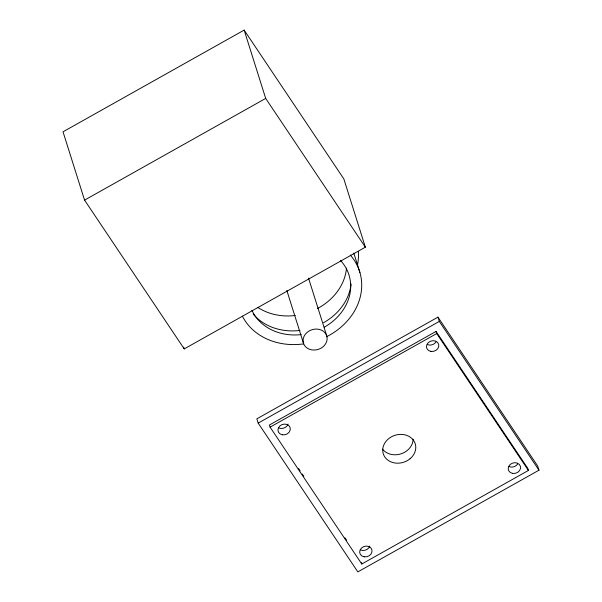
<?xml version="1.0" encoding="UTF-8"?>
<svg xmlns="http://www.w3.org/2000/svg" width="602" height="602" viewBox="0 0 602 602"><rect width="100%" height="100%" fill="white"/><g stroke="black" fill="none" stroke-linecap="round" stroke-linejoin="round"><path stroke-width="0.9" d="M244.149 30.1L63.022 131.808L84.566 200.127L184.235 348.904L365.361 247.196L343.825 178.884L244.149 30.1L265.693 98.419L365.361 247.196M84.566 200.127L265.693 98.419M437.963 317.141L256.828 418.849L258.175 423.116L357.851 571.9L538.978 470.192L537.631 465.925L437.963 317.141L439.309 321.415L538.978 470.192M258.175 423.116L439.309 321.415M436.051 331.431L269.41 425.004L270.08 427.134L361.779 564.014L528.421 470.448L527.743 468.311L436.051 331.431L436.721 333.568L528.421 470.448M270.08 427.134L436.721 333.568M298.584 468.552L300.15 470.884M302.234 474L303.799 476.332M344.954 537.774L346.519 540.107M353.788 253.081L359.913 272.518M308.525 278.116L326.803 336.082A12.206 10.317 -17.5 0 1 311.746 349.882A12.206 10.317 -17.5 0 1 306.764 332.718A12.206 10.317 -17.5 0 1 326.803 336.082M286.815 290.427L303.4 343.042M361.335 562.592L361.779 564.014M183.678 347.128L184.235 348.904M369.794 546.082A6.283 5.313 -17.5 0 1 360.621 549.957M517.667 464.029A6.283 5.313 -17.5 0 1 509.149 466.558M413.13 439.302A16.751 14.155 -17.5 0 1 407.411 450.341L406.741 450.868A16.751 14.155 -17.5 0 1 403.016 453.073L401.391 453.72A16.751 14.155 -17.5 0 1 382.556 449.137M288.057 424.086A6.283 5.313 -17.5 0 1 278.892 427.962M435.938 342.026A6.283 5.313 -17.5 0 1 427.42 344.562M346.489 268.161A54.458 46.03 -17.5 0 1 317.262 308.63M295.289 315.501A54.458 46.03 -17.5 0 1 257.746 307.351M351.109 283.986A54.458 46.03 -17.5 0 1 323.515 322.74M299.999 330.445A54.458 46.03 -17.5 0 1 253.126 313.988M340.454 260.418A51.734 43.735 -17.5 0 1 324.237 327.21M301.233 334.607A51.734 43.735 -17.5 0 1 251.869 310.165M350.251 255.007A62.909 53.179 -17.5 0 1 326.359 336.834M303.747 343.87A62.909 53.179 -17.5 0 1 242.395 316.17M358.393 251.508A69.2 58.492 -17.5 0 1 357.633 264.293M410.06 458.739L409.39 459.266A16.751 14.155 -17.5 0 1 405.665 461.471L404.032 462.118A16.751 14.155 -17.5 0 1 382.789 448.881A16.751 14.155 -17.5 0 1 406.801 435.397A16.751 14.155 -17.5 0 1 410.06 458.739M364.127 556.805A6.283 5.313 -17.5 0 0 371.878 549.701A6.283 5.313 -17.5 0 0 361.561 547.971A6.283 5.313 -17.5 0 0 364.127 556.805M512.648 473.405A6.283 5.313 -17.5 0 0 520.399 466.302A6.283 5.313 -17.5 0 0 510.082 464.571A6.283 5.313 -17.5 0 0 512.648 473.405M282.398 434.802A6.283 5.313 -17.5 0 0 290.149 427.698A6.283 5.313 -17.5 0 0 279.832 425.968A6.283 5.313 -17.5 0 0 282.398 434.802M430.919 351.402A6.283 5.313 -17.5 0 0 438.67 344.299A6.283 5.313 -17.5 0 0 428.353 342.568A6.283 5.313 -17.5 0 0 430.919 351.402"/></g></svg>
